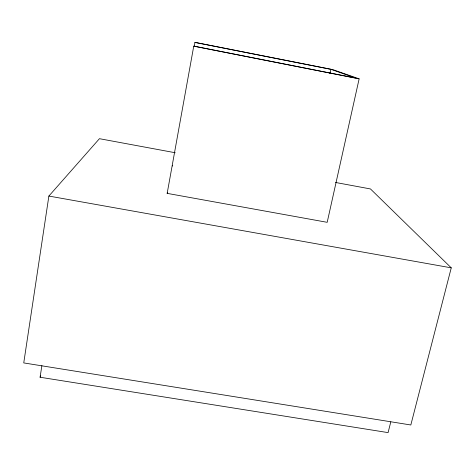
<?xml version="1.0" encoding="UTF-8"?>
<svg xmlns="http://www.w3.org/2000/svg" width="475" height="475" viewBox="0 0 475 475"><rect width="100%" height="100%" fill="white"/><g stroke="black" fill="none" stroke-linecap="round" stroke-linejoin="round"><path stroke-width="0.71" d="M175.21 152.736L99.441 138.688L48.877 196.062L23.75 362.918L410.827 424.983L451.25 267.841L370.458 188.943L335.487 182.459M390.794 421.865L388.087 432.612L40.084 377.239L41.889 365.637M167.17 193.367L193.752 46.134L355.698 78.072L330.891 69.314L194.946 42.388L332.922 69.659L359.136 78.838L327.192 222.318L167.17 193.367L167.289 192.779M194.275 46.081L194.946 42.388M172.609 166.054L172.692 165.638M329.953 73.667L330.891 69.314M193.752 46.134L359.136 78.838M40.084 377.239L40.696 375.891M48.877 196.062L451.25 267.841"/></g></svg>
